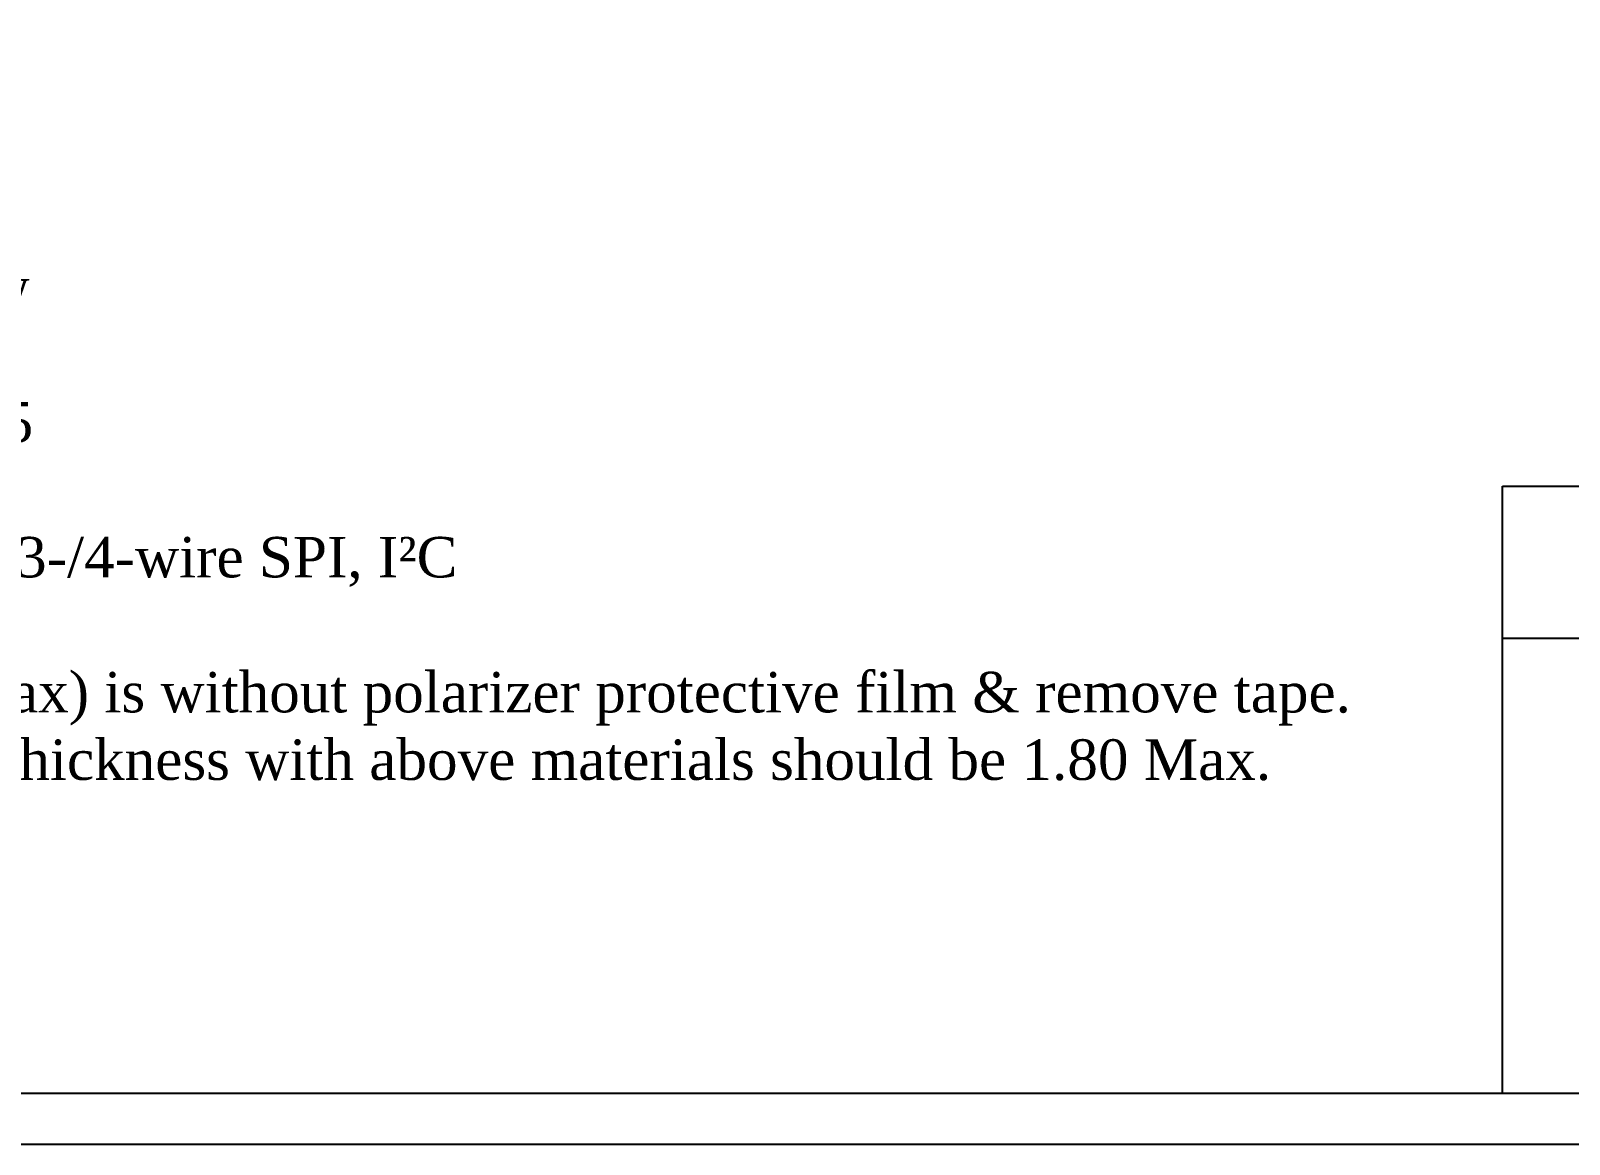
# Model space of a CAD drawing. Extents: x -1 to 152, y 0 to 80.
# Drawn here: x 19.92 to 50.32, y 0 to 22 of the extents above; entities that cross this region are included whole.
import ezdxf

# ---------------------------------------------------------------- set-up
doc = ezdxf.new("R2010")
doc.units = 0
doc.header["$MEASUREMENT"] = 0
doc.layers.add('Frame', color=7, linetype='Continuous')
doc.styles.get("Standard").update_dxf_attribs({"font": 'TIMES.TTF'})

msp = doc.modelspace()

# ---------------------------------------------------------------- linework, layer by layer
at = {"layer": 'Frame'}
for p, q in [((49, 13), (119, 13)), ((49, 1), (49, 13)), ((49, 10), (119, 10))]:
    msp.add_line(p, q, dxfattribs=at)
for points in [[(120, 80), (0, 80), (0, 0), (120, 0)], [(119, 1), (1, 1), (1, 79), (119, 79)]]:
    msp.add_lwpolyline(points, close=True, dxfattribs=at)

# ---------------------------------------------------------------- texts
at = {"insert": (5, 20), "char_height": 0.8, "attachment_point": 1}
msp.add_mtext('Notes:\\P\\P1. Color: Light Blue & Yellow\\P2. Driver IC: SSD1306\\P3. FPC Number: UT-0206-P05\\P4. Interface:\\P    8-bit 68XX/80XX Parallel, 3-/4-wire SPI, I²C\\P5. General Tolerance: ±0.30\\P6. The total thickness (1.55 Max) is without polarizer protective film & remove tape.\\P    The actual assembled total thickness with above materials should be 1.80 Max.', dxfattribs=at)

doc.saveas('drawing.dxf')
